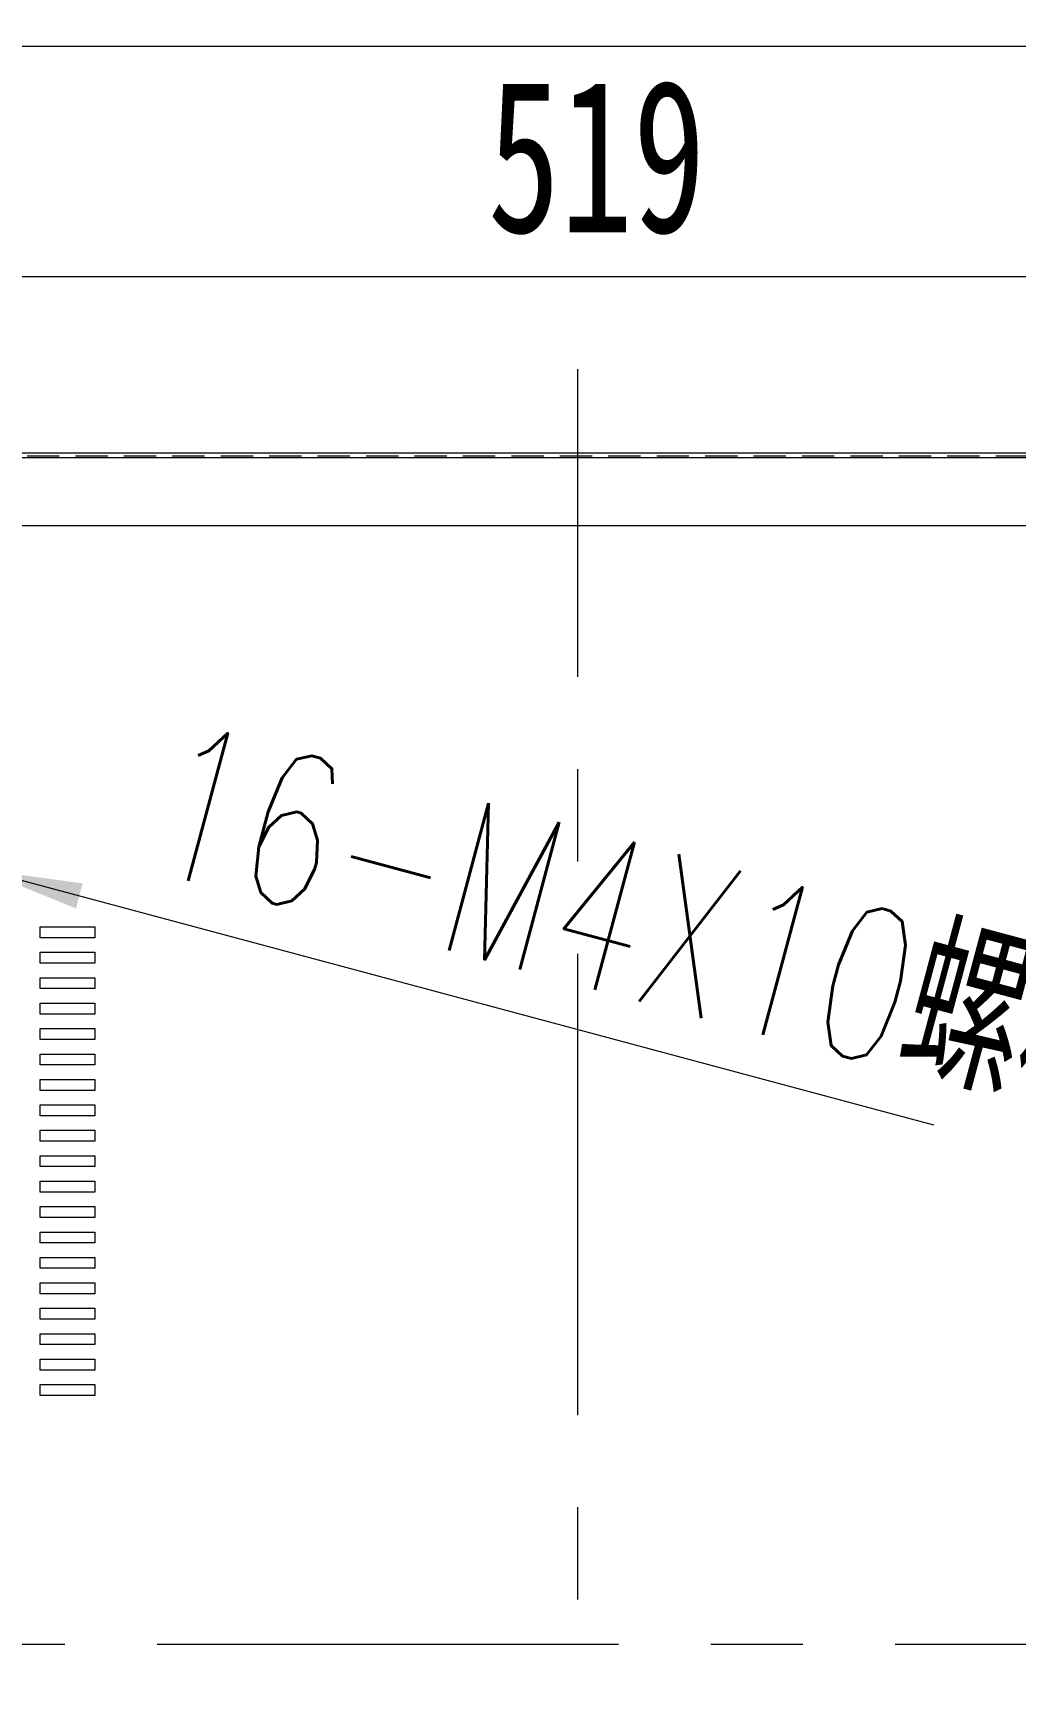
# Model space of a CAD drawing. Header units: millimetres. Extents: x 1 to 4201, y 2 to 2972.
# Drawn here: x 1243 to 1629, y 1687 to 2335 of the extents above; entities that cross this region are included whole.
import ezdxf

# ---------------------------------------------------------------- set-up
doc = ezdxf.new("R2010")
doc.units = ezdxf.units.MM
doc.header["$LTSCALE"] = 10
doc.linetypes.add('CENTERX2', pattern=[20.32, 12.7, -2.54, 2.54, -2.54])
doc.linetypes.add('HIDDEN', pattern=[1.905, 1.27, -0.635])
doc.layers.add('A-TITLEBLOCK', color=7, linetype='Continuous', lineweight=15)
doc.styles.add('SLDTEXTSTYLE0', font='TXT', dxfattribs={"width": 0.7, "bigfont": 'bigfont'})
doc.styles.add('SLDTEXTSTYLE1', font='TXT', dxfattribs={"width": 0.7})
doc.dimstyles.new('SLDDIMSTYLE1', dxfattribs={"dimtxt": 60, "dimasz": 40.8, "dimexe": 0, "dimexo": 0.0625, "dimgap": 15, "dimtad": 2, "dimlfac": 0.7, "dimrnd": 1e-09, "dimzin": 12, "dimdsep": 46, "dimtxsty": 'SLDTEXTSTYLE1', "dimsah": 1, "dimcen": 0.09, "dimadec": 0, "dimazin": 3, "dimtfac": 1, "dimtofl": 0, "dimtmove": 0, "dimatfit": 3, "dimfxl": 0, "dimfrac": 2, "dimtolj": 1, "dimtzin": 12, "dimarcsym": 0})
doc.dimstyles.new('SLDDIMSTYLE3', dxfattribs={"dimtxt": 60, "dimasz": 40.8, "dimexe": 0, "dimexo": 0.0625, "dimgap": 15, "dimtad": 2, "dimlfac": 0.7, "dimrnd": 1e-09, "dimzin": 12, "dimdsep": 46, "dimtxsty": 'SLDTEXTSTYLE1', "dimblk1": 'NONE', "dimsah": 1, "dimcen": 0, "dimadec": 0, "dimazin": 3, "dimtfac": 1, "dimtmove": 0, "dimatfit": 3, "dimldrblk": 'NONE', "dimfxl": 0, "dimfrac": 2, "dimtolj": 1, "dimtzin": 12, "dimarcsym": 0})

# ---------------------------------------------------------------- blocks, each defined once
blk = doc.blocks.new('_D_8')
at = {"layer": 'A-TITLEBLOCK'}
for p, q in [((1086.73, 2149.43), (1086.73, 2258.82)), ((1828.16, 2149.43), (1828.16, 2258.82)), ((1086.73, 2238.82), (1828.16, 2238.82))]:
    blk.add_line(p, q, dxfattribs=at)
for points in [[(1086.73, 2238.82), (1127.53, 2233.74), (1127.53, 2243.9)], [(1828.16, 2238.82), (1787.36, 2243.9), (1787.36, 2233.74)]]:
    blk.add_solid(points, dxfattribs=at)
at = {"layer": 'A-TITLEBLOCK', "insert": (1421.96, 2316.16), "char_height": 60, "attachment_point": 1, "style": 'SLDTEXTSTYLE1'}
blk.add_mtext('519', dxfattribs=at)
blk = doc.blocks.new('_D_21')
at = {"layer": 'A-TITLEBLOCK'}
for q in [(1215.77, 2007.4), (1597.33, 1905.17)]:
    blk.add_line((1221.98, 2005.74), q, dxfattribs=at)
blk.add_solid([(1221.98, 2005.74), (1260.07, 1990.27), (1262.7, 2000.09)], dxfattribs=at)
at = {"layer": 'A-TITLEBLOCK', "insert": (1300.65, 2064.25), "char_height": 60, "attachment_point": 1, "rotation": 345, "style": 'SLDTEXTSTYLE0'}
blk.add_mtext('16-M4X10\\M+19786\\M+1928C', dxfattribs=at)
blk = doc.blocks.new('_NONE')
blk = doc.blocks.new('_D_23')
at = {"layer": 'A-TITLEBLOCK'}
for p, q in [((878.87, 1260.86), (878.87, 2349.43)), ((1986.02, 1260.86), (1986.02, 2349.43)), ((878.87, 2329.43), (1986.02, 2329.43))]:
    blk.add_line(p, q, dxfattribs=at)
for points in [[(878.87, 2329.43), (919.67, 2324.35), (919.67, 2334.51)], [(1986.02, 2329.43), (1945.22, 2334.51), (1945.22, 2324.35)]]:
    blk.add_solid(points, dxfattribs=at)
at = {"layer": 'A-TITLEBLOCK', "insert": (1393.03, 2406.77), "char_height": 60, "attachment_point": 1, "style": 'SLDTEXTSTYLE1'}
blk.add_mtext('775', dxfattribs=at)

msp = doc.modelspace()

# ---------------------------------------------------------------- linework, layer by layer
at = {"color": 7, "linetype": 'Continuous', "lineweight": 15}
for p, q in [((878.874, 2169.43), (1986.017, 2169.43)), ((878.874, 2167.573), (1986.017, 2167.573)), ((878.874, 2140.858), (1986.017, 2140.858)), ((1246.017, 1983.001), (1267.445, 1983.001)), ((1246.017, 1978.716), (1246.017, 1983.001)), ((1267.445, 1983.001), (1267.445, 1978.716)), ((1267.445, 1978.716), (1246.017, 1978.716)), ((1246.017, 1973.001), (1267.445, 1973.001)), ((1246.017, 1968.716), (1246.017, 1973.001)), ((1267.445, 1973.001), (1267.445, 1968.716)), ((1267.445, 1968.716), (1246.017, 1968.716)), ((1246.017, 1963.001), (1267.445, 1963.001)), ((1246.017, 1958.716), (1246.017, 1963.001)), ((1267.445, 1963.001), (1267.445, 1958.716)), ((1267.445, 1958.716), (1246.017, 1958.716)), ((1246.017, 1953.001), (1267.445, 1953.001)), ((1246.017, 1948.716), (1246.017, 1953.001)), ((1267.445, 1953.001), (1267.445, 1948.716)), ((1267.445, 1948.716), (1246.017, 1948.716)), ((1246.017, 1943.001), (1267.445, 1943.001)), ((1246.017, 1938.716), (1246.017, 1943.001)), ((1267.445, 1938.716), (1246.017, 1938.716)), ((1267.445, 1943.001), (1267.445, 1938.716)), ((1246.017, 1933.001), (1267.445, 1933.001)), ((1246.017, 1928.716), (1246.017, 1933.001)), ((1267.445, 1933.001), (1267.445, 1928.716)), ((1267.445, 1928.716), (1246.017, 1928.716)), ((1246.017, 1923.001), (1267.445, 1923.001)), ((1246.017, 1918.716), (1246.017, 1923.001)), ((1267.445, 1918.716), (1246.017, 1918.716)), ((1267.445, 1923.001), (1267.445, 1918.716)), ((1246.017, 1913.001), (1267.445, 1913.001)), ((1246.017, 1908.716), (1246.017, 1913.001)), ((1267.445, 1913.001), (1267.445, 1908.716)), ((1267.445, 1908.716), (1246.017, 1908.716)), ((1246.017, 1903.001), (1267.445, 1903.001)), ((1246.017, 1898.716), (1246.017, 1903.001)), ((1267.445, 1898.716), (1246.017, 1898.716)), ((1267.445, 1903.001), (1267.445, 1898.716)), ((1246.017, 1893.001), (1267.445, 1893.001)), ((1246.017, 1888.716), (1246.017, 1893.001)), ((1267.445, 1893.001), (1267.445, 1888.716)), ((1267.445, 1888.716), (1246.017, 1888.716)), ((1246.017, 1883.001), (1267.445, 1883.001)), ((1246.017, 1878.716), (1246.017, 1883.001)), ((1267.445, 1878.716), (1246.017, 1878.716)), ((1267.445, 1883.001), (1267.445, 1878.716)), ((1246.017, 1873.001), (1267.445, 1873.001)), ((1246.017, 1868.716), (1246.017, 1873.001)), ((1267.445, 1873.001), (1267.445, 1868.716)), ((1267.445, 1868.716), (1246.017, 1868.716)), ((1246.017, 1863.001), (1267.445, 1863.001)), ((1246.017, 1858.716), (1246.017, 1863.001)), ((1267.445, 1863.001), (1267.445, 1858.716)), ((1267.445, 1858.716), (1246.017, 1858.716)), ((1246.017, 1853.001), (1267.445, 1853.001)), ((1246.017, 1848.716), (1246.017, 1853.001)), ((1267.445, 1853.001), (1267.445, 1848.716)), ((1267.445, 1848.716), (1246.017, 1848.716)), ((1246.017, 1843.001), (1267.445, 1843.001)), ((1246.017, 1838.716), (1246.017, 1843.001)), ((1267.445, 1843.001), (1267.445, 1838.716)), ((1267.445, 1838.716), (1246.017, 1838.716)), ((1246.017, 1833.001), (1267.445, 1833.001)), ((1246.017, 1828.716), (1246.017, 1833.001)), ((1267.445, 1828.716), (1246.017, 1828.716)), ((1267.445, 1833.001), (1267.445, 1828.716)), ((1246.017, 1823.001), (1267.445, 1823.001)), ((1246.017, 1818.716), (1246.017, 1823.001)), ((1267.445, 1823.001), (1267.445, 1818.716)), ((1267.445, 1818.716), (1246.017, 1818.716)), ((1246.017, 1813.001), (1267.445, 1813.001)), ((1246.017, 1808.716), (1246.017, 1813.001)), ((1267.445, 1808.716), (1246.017, 1808.716)), ((1267.445, 1813.001), (1267.445, 1808.716)), ((1246.017, 1803.001), (1267.445, 1803.001)), ((1246.017, 1798.716), (1246.017, 1803.001)), ((1267.445, 1803.001), (1267.445, 1798.716)), ((1267.445, 1798.716), (1246.017, 1798.716))]:
    msp.add_line(p, q, dxfattribs=at)
at = {"color": 7, "linetype": 'HIDDEN', "lineweight": 0}
msp.add_line((878.874, 2168.287), (1986.017, 2168.287), dxfattribs=at)
at = {"layer": 'A-TITLEBLOCK', "linetype": 'CENTERX2', "lineweight": 0, "ltscale": 1.428571}
for p, q in [((1457.445, 1210.455), (1457.445, 2202.368)), ((711.432, 1700.858), (2198.874, 1700.858))]:
    msp.add_line(p, q, dxfattribs=at)

# ---------------------------------------------------------------- dimensions: what is measured, and where the dimension line sits
at = {"layer": 'A-TITLEBLOCK'}
for base, p1, p2, picture, middle in [((1986.017, 2329.43), (878.874, 1260.858), (1986.017, 1260.858), '_D_23', (1432.445, 2329.43)), ((1828.16, 2238.816), (1086.731, 2149.43), (1828.16, 2149.43), '_D_8', (1461.415, 2238.816))]:
    dim = msp.add_linear_dim(base=base, p1=p1, p2=p2, dimstyle='SLDDIMSTYLE1', dxfattribs=at)
    dim.commit()
    dim.dimension.update_dxf_attribs({"geometry": picture, "text_midpoint": middle, "dimtype": 160})
dim = msp.add_diameter_dim_2p(p1=(1215.769, 2007.405), p2=(1221.979, 2005.741), text='16-M4X10螺柱', dimstyle='SLDDIMSTYLE3', override={"dimpost": '<>'}, dxfattribs=at)
dim.commit()
dim.dimension.update_dxf_attribs({"geometry": '_D_21', "text_midpoint": (1441.869, 1946.822), "dimtype": 163})

doc.saveas('drawing.dxf')
